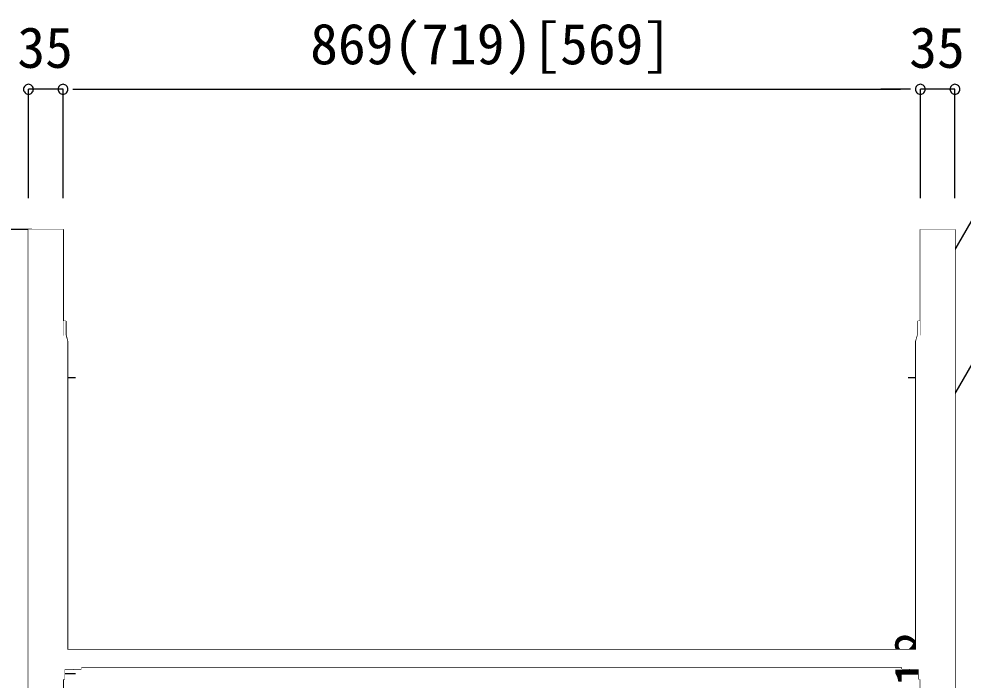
# Model space of a CAD drawing. Units: millimetres, scale not verified. Extents: x -4205 to 4205, y -2975 to 2975.
# Drawn here: x -3292 to -2335, y -212 to 458 of the extents above; entities that cross this region are included whole.
import ezdxf
from ezdxf.enums import TextEntityAlignment as Align

# ---------------------------------------------------------------- set-up
doc = ezdxf.new("R2010")
doc.units = ezdxf.units.MM
doc.header["$LTSCALE"] = 20
for name, color, linetype in [('0-0', 7, 'Continuous'), ('0-1', 3, 'Continuous'), ('0-2', 7, 'Continuous')]:
    doc.layers.add(name, color=color, linetype=linetype)
doc.styles.add('ＭＳ ゴシック', font='')
doc.styles.get('ＭＳ ゴシック').set_extended_font_data('MS Gothic')

msp = doc.modelspace()

# ---------------------------------------------------------------- linework, layer by layer
at = {"layer": '0-0'}
for p, q in [((-3259.52, 94.4), (-3234.52, 94.4)), ((-2390.52, 94.4), (-2365.52, 94.4)), ((-3259.52, -205.62), (-3234.52, -205.62)), ((-2390.52, -205.62), (-2365.52, -205.62))]:
    msp.add_line(p, q, dxfattribs=at)
for points in [[(-2085.11, 432.76), (-2222.53, 432.76), (-2358.23, 197.72)], [(-2085.11, 286.72), (-2222.53, 286.72), (-2358.23, 51.68)], [(-3248.52, -181.6), (-3248.52, -193.6), (-3242.52, -193.6), (-3242.52, -181.6)], [(-2382.52, -181.6), (-2382.52, -193.6), (-2376.52, -193.6), (-2376.52, -181.6)]]:
    msp.add_lwpolyline(points, dxfattribs=at)
for points in [[(-3282.02, 244.4), (-3281.02, 244.4), (-3281.02, -1755.6), (-3282.02, -1755.6)], [(-3281.02, 244.4), (-3248.02, 244.4), (-3248.02, -1755.6), (-3281.02, -1755.6)], [(-3248.02, 244.4), (-3247.02, 244.4), (-3247.02, -1755.6), (-3248.02, -1755.6)], [(-2378.02, 244.4), (-2377.02, 244.4), (-2377.02, -1755.6), (-2378.02, -1755.6)], [(-2377.02, 244.4), (-2344.02, 244.4), (-2344.02, -1755.6), (-2377.02, -1755.6)], [(-2344.02, 244.4), (-2343.02, 244.4), (-2343.02, -1755.6), (-2344.02, -1755.6)], [(-3262.52, 190.94), (-3265.56, 190.54), (-3267.99, 192.4), (-3268.39, 195.44), (-3266.52, 197.87), (-3263.49, 198.27), (-3261.06, 196.4), (-3260.66, 193.37)], [(-2358.52, 190.94), (-2361.56, 190.54), (-2363.99, 192.4), (-2364.39, 195.44), (-2362.52, 197.87), (-2359.49, 198.27), (-2357.06, 196.4), (-2356.66, 193.37)], [(-2357.13, 198.82), (-2358.23, 197.72), (-2357.83, 199.22)], [(-3246.77, 151.48), (-3244.27, 151.48), (-3244.27, 137.24), (-3242.52, 130.93), (-3242.52, -181.6), (-3248.52, -181.6), (-3248.52, 130.93), (-3246.77, 137.24)], [(-2380.77, 151.48), (-2378.27, 151.48), (-2378.27, 137.24), (-2376.52, 130.93), (-2376.52, -181.6), (-2382.52, -181.6), (-2382.52, 130.93), (-2380.77, 137.24)], [(-2357.13, 52.77), (-2358.23, 51.68), (-2357.83, 53.18)], [(-3262.52, -181.6), (-2362.52, -181.6), (-2362.52, -199.6), (-3262.52, -199.6)], [(-3250.02, -187.6), (-3241.02, -187.6), (-3241.02, -199.6), (-3250.02, -199.6)], [(-2384.02, -187.6), (-2375.02, -187.6), (-2375.02, -199.6), (-2384.02, -199.6)], [(-3254.52, -199.6), (-3236.52, -199.6), (-3236.52, -201.6), (-3254.52, -201.6)], [(-3228.52, -199.6), (-3247.02, -199.6), (-3247.02, -211.6), (-3245.42, -211.6), (-3245.42, -201.2), (-3228.52, -201.2)], [(-2396.52, -199.6), (-2378.02, -199.6), (-2378.02, -211.6), (-2379.62, -211.6), (-2379.62, -201.2), (-2396.52, -201.2)], [(-2388.52, -199.6), (-2370.52, -199.6), (-2370.52, -201.6), (-2388.52, -201.6)]]:
    msp.add_lwpolyline(points, close=True, dxfattribs=at)
at = {"layer": '0-0', "color": 5}
for points in [[(-2357.13, 198.82), (-2358.23, 197.72), (-2357.83, 199.22)], [(-2357.13, 52.77), (-2358.23, 51.68), (-2357.83, 53.18)]]:
    msp.add_solid(points, dxfattribs=at)
at = {"layer": '0-1'}
for p, q in [((-3282.02, 276.15), (-3282.02, 386.5)), ((-3247.02, 386.5), (-3282.02, 386.5)), ((-3247.02, 276.15), (-3247.02, 386.5)), ((-3247.02, 276.15), (-3247.02, 386.5)), ((-3227.02, 386.5), (-3207.03, 386.5)), ((-3227.02, 386.5), (-2398.02, 386.5)), ((-2398.02, 386.5), (-2418.02, 386.5)), ((-2378.02, 296.97), (-2378.02, 386.5)), ((-2378.02, 276.15), (-2378.02, 386.5)), ((-2343.02, 386.5), (-2378.02, 386.5)), ((-2343.02, 276.15), (-2343.02, 386.5)), ((-3278.77, 244.4), (-3370.38, 244.4))]:
    msp.add_line(p, q, dxfattribs=at)
at = {"layer": '0-2', "color": 3}
for p, q in [((-3237.02, 386.5), (-3227.02, 386.5)), ((-3237.02, 386.5), (-3227.02, 386.5)), ((-2388.02, 386.5), (-2398.02, 386.5)), ((-2388.02, 386.5), (-2398.02, 386.5))]:
    msp.add_line(p, q, dxfattribs=at)
at = {"layer": '0-2'}
for points in [[(-3287.02, 386.5), (-3286.93, 385.53), (-3286.64, 384.59), (-3286.18, 383.72), (-3285.56, 382.97), (-3284.8, 382.34), (-3283.94, 381.88), (-3283, 381.6), (-3282.02, 381.5), (-3281.05, 381.6), (-3280.11, 381.88), (-3279.25, 382.34), (-3278.49, 382.97), (-3277.87, 383.72), (-3277.4, 384.59), (-3277.12, 385.53), (-3277.02, 386.5), (-3277.12, 387.48), (-3277.4, 388.41), (-3277.87, 389.28), (-3278.49, 390.04), (-3279.25, 390.66), (-3280.11, 391.12), (-3281.05, 391.4), (-3282.02, 391.5), (-3283, 391.4), (-3283.94, 391.12), (-3284.8, 390.66), (-3285.56, 390.04), (-3286.18, 389.28), (-3286.64, 388.41), (-3286.93, 387.48)], [(-3242.02, 386.5), (-3242.12, 387.48), (-3242.4, 388.41), (-3242.87, 389.28), (-3243.49, 390.04), (-3244.25, 390.66), (-3245.11, 391.12), (-3246.05, 391.4), (-3247.02, 391.5), (-3248, 391.4), (-3248.94, 391.12), (-3249.8, 390.66), (-3250.56, 390.04), (-3251.18, 389.28), (-3251.64, 388.41), (-3251.93, 387.48), (-3252.02, 386.5), (-3251.93, 385.53), (-3251.64, 384.59), (-3251.18, 383.72), (-3250.56, 382.97), (-3249.8, 382.34), (-3248.94, 381.88), (-3248, 381.6), (-3247.02, 381.5), (-3246.05, 381.6), (-3245.11, 381.88), (-3244.25, 382.34), (-3243.49, 382.97), (-3242.87, 383.72), (-3242.4, 384.59), (-3242.12, 385.53)], [(-3242.02, 386.5), (-3242.12, 387.48), (-3242.4, 388.41), (-3242.87, 389.28), (-3243.49, 390.04), (-3244.25, 390.66), (-3245.11, 391.12), (-3246.05, 391.4), (-3247.02, 391.5), (-3248, 391.4), (-3248.94, 391.12), (-3249.8, 390.66), (-3250.56, 390.04), (-3251.18, 389.28), (-3251.64, 388.41), (-3251.93, 387.48), (-3252.02, 386.5), (-3251.93, 385.53), (-3251.64, 384.59), (-3251.18, 383.72), (-3250.56, 382.97), (-3249.8, 382.34), (-3248.94, 381.88), (-3248, 381.6), (-3247.02, 381.5), (-3246.05, 381.6), (-3245.11, 381.88), (-3244.25, 382.34), (-3243.49, 382.97), (-3242.87, 383.72), (-3242.4, 384.59), (-3242.12, 385.53)], [(-2383.02, 386.5), (-2382.93, 385.53), (-2382.64, 384.59), (-2382.18, 383.72), (-2381.56, 382.97), (-2380.8, 382.34), (-2379.94, 381.88), (-2379, 381.6), (-2378.02, 381.5), (-2377.05, 381.6), (-2376.11, 381.88), (-2375.25, 382.34), (-2374.49, 382.97), (-2373.87, 383.72), (-2373.4, 384.59), (-2373.12, 385.53), (-2373.02, 386.5), (-2373.12, 387.48), (-2373.4, 388.41), (-2373.87, 389.28), (-2374.49, 390.04), (-2375.25, 390.66), (-2376.11, 391.12), (-2377.05, 391.4), (-2378.02, 391.5), (-2379, 391.4), (-2379.94, 391.12), (-2380.8, 390.66), (-2381.56, 390.04), (-2382.18, 389.28), (-2382.64, 388.41), (-2382.93, 387.48)], [(-2383.02, 386.5), (-2382.93, 385.53), (-2382.64, 384.59), (-2382.18, 383.72), (-2381.56, 382.97), (-2380.8, 382.34), (-2379.94, 381.88), (-2379, 381.6), (-2378.02, 381.5), (-2377.05, 381.6), (-2376.11, 381.88), (-2375.25, 382.34), (-2374.49, 382.97), (-2373.87, 383.72), (-2373.4, 384.59), (-2373.12, 385.53), (-2373.02, 386.5), (-2373.12, 387.48), (-2373.4, 388.41), (-2373.87, 389.28), (-2374.49, 390.04), (-2375.25, 390.66), (-2376.11, 391.12), (-2377.05, 391.4), (-2378.02, 391.5), (-2379, 391.4), (-2379.94, 391.12), (-2380.8, 390.66), (-2381.56, 390.04), (-2382.18, 389.28), (-2382.64, 388.41), (-2382.93, 387.48)], [(-2338.02, 386.5), (-2338.12, 387.48), (-2338.4, 388.41), (-2338.87, 389.28), (-2339.49, 390.04), (-2340.25, 390.66), (-2341.11, 391.12), (-2342.05, 391.4), (-2343.02, 391.5), (-2344, 391.4), (-2344.94, 391.12), (-2345.8, 390.66), (-2346.56, 390.04), (-2347.18, 389.28), (-2347.64, 388.41), (-2347.93, 387.48), (-2348.02, 386.5), (-2347.93, 385.53), (-2347.64, 384.59), (-2347.18, 383.72), (-2346.56, 382.97), (-2345.8, 382.34), (-2344.94, 381.88), (-2344, 381.6), (-2343.02, 381.5), (-2342.05, 381.6), (-2341.11, 381.88), (-2340.25, 382.34), (-2339.49, 382.97), (-2338.87, 383.72), (-2338.4, 384.59), (-2338.12, 385.53)]]:
    msp.add_lwpolyline(points, close=True, dxfattribs=at)

# ---------------------------------------------------------------- texts
at = {"layer": '0-1', "color": 7, "style": 'ＭＳ ゴシック'}
for s, p in [('869(719)[569]', (-2996.53, 399.37)), ('35', (-3293.31, 395.76)), ('35', (-2389.31, 395.76))]:
    msp.add_text(s, height=41.38, dxfattribs=at).set_placement(p, align=Align.BOTTOM_LEFT)
msp.add_text('18', height=41.38, rotation=90, dxfattribs=at).set_placement((-2350.73, -219.38), align=Align.BOTTOM_LEFT)

# ---------------------------------------------------------------- next in the draw order: wipeouts: each hides what was drawn before it
for points in [[(-3282.02, -1755.6), (-3281.02, 244.4), (-3281.02, -1755.6), (-3281.02, -1755.6)], [(-2378.02, -1755.6), (-2377.02, 244.4), (-2377.02, -1755.6), (-2377.02, -1755.6)]]:
    msp.add_wipeout(points)

# ---------------------------------------------------------------- next in the draw order: wipeouts: each hides what was drawn before it
for points in [[(-3282.02, 244.4), (-3281.02, 244.4), (-3282.02, -1755.6), (-3282.02, -1755.6)], [(-2378.02, 244.4), (-2377.02, 244.4), (-2378.02, -1755.6), (-2378.02, -1755.6)]]:
    msp.add_wipeout(points)

# ---------------------------------------------------------------- next in the draw order: linework, layer by layer
at = {"layer": '0-0'}
for points in [[(-3282.02, 244.4), (-3281.02, 244.4), (-3281.02, 244.4)], [(-2378.02, 244.4), (-2377.02, 244.4), (-2377.02, 244.4)]]:
    msp.add_solid(points, dxfattribs=at)

# ---------------------------------------------------------------- next in the draw order: wipeouts: each hides what was drawn before it
for points in [[(-3281.02, -1755.6), (-3248.02, 244.4), (-3248.02, -1755.6), (-3248.02, -1755.6)], [(-2377.02, -1755.6), (-2344.02, 244.4), (-2344.02, -1755.6), (-2344.02, -1755.6)]]:
    msp.add_wipeout(points)

# ---------------------------------------------------------------- next in the draw order: wipeouts: each hides what was drawn before it
for points in [[(-3281.02, 244.4), (-3248.02, 244.4), (-3281.02, -1755.6), (-3281.02, -1755.6)], [(-2377.02, 244.4), (-2344.02, 244.4), (-2377.02, -1755.6), (-2377.02, -1755.6)]]:
    msp.add_wipeout(points)

# ---------------------------------------------------------------- next in the draw order: linework, layer by layer
for points in [[(-3281.02, 244.4), (-3248.02, 244.4), (-3248.02, 244.4)], [(-2377.02, 244.4), (-2344.02, 244.4), (-2344.02, 244.4)]]:
    msp.add_solid(points, dxfattribs=at)

# ---------------------------------------------------------------- next in the draw order: wipeouts: each hides what was drawn before it
for points in [[(-3262.52, 190.94), (-3261.06, 196.4), (-3260.66, 193.37), (-3260.66, 193.37)], [(-2358.52, 190.94), (-2357.06, 196.4), (-2356.66, 193.37), (-2356.66, 193.37)], [(-2379.62, -211.6), (-2378.02, -199.6), (-2378.02, -211.6), (-2378.02, -211.6)]]:
    msp.add_wipeout(points)

# ---------------------------------------------------------------- next in the draw order: wipeouts: each hides what was drawn before it
for points in [[(-3248.02, -1755.6), (-3247.02, 244.4), (-3247.02, -1755.6), (-3247.02, -1755.6)], [(-2344.02, -1755.6), (-2343.02, 244.4), (-2343.02, -1755.6), (-2343.02, -1755.6)], [(-3262.52, 190.94), (-3260.66, 193.37), (-3260.66, 193.37), (-3260.66, 193.37)], [(-2358.52, 190.94), (-2356.66, 193.37), (-2356.66, 193.37), (-2356.66, 193.37)], [(-2379.62, -201.2), (-2378.02, -199.6), (-2379.62, -211.6), (-2379.62, -211.6)]]:
    msp.add_wipeout(points)

# ---------------------------------------------------------------- next in the draw order: wipeouts: each hides what was drawn before it
for points in [[(-3248.02, 244.4), (-3247.02, 244.4), (-3248.02, -1755.6), (-3248.02, -1755.6)], [(-2344.02, 244.4), (-2343.02, 244.4), (-2344.02, -1755.6), (-2344.02, -1755.6)], [(-3263.49, 198.27), (-3261.06, 196.4), (-3262.52, 190.94), (-3262.52, 190.94)], [(-2359.49, 198.27), (-2357.06, 196.4), (-2358.52, 190.94), (-2358.52, 190.94)], [(-2396.52, -201.2), (-2378.02, -199.6), (-2379.62, -201.2), (-2379.62, -201.2)]]:
    msp.add_wipeout(points)

# ---------------------------------------------------------------- next in the draw order: linework, layer by layer
for points in [[(-3248.02, 244.4), (-3247.02, 244.4), (-3247.02, 244.4)], [(-2344.02, 244.4), (-2343.02, 244.4), (-2343.02, 244.4)]]:
    msp.add_solid(points, dxfattribs=at)

# ---------------------------------------------------------------- next in the draw order: wipeouts: each hides what was drawn before it
for points in [[(-3265.56, 190.54), (-3263.49, 198.27), (-3262.52, 190.94), (-3262.52, 190.94)], [(-2361.56, 190.54), (-2359.49, 198.27), (-2358.52, 190.94), (-2358.52, 190.94)], [(-2396.52, -199.6), (-2378.02, -199.6), (-2396.52, -201.2), (-2396.52, -201.2)]]:
    msp.add_wipeout(points)

# ---------------------------------------------------------------- next in the draw order: linework, layer by layer
msp.add_solid([(-2396.52, -199.6), (-2378.02, -199.6), (-2378.02, -199.6)], dxfattribs=at)

# ---------------------------------------------------------------- next in the draw order: wipeouts: each hides what was drawn before it
for points in [[(-3266.52, 197.87), (-3263.49, 198.27), (-3265.56, 190.54), (-3265.56, 190.54)], [(-2362.52, 197.87), (-2359.49, 198.27), (-2361.56, 190.54), (-2361.56, 190.54)]]:
    msp.add_wipeout(points)

# ---------------------------------------------------------------- next in the draw order: wipeouts: each hides what was drawn before it
for points in [[(-3267.99, 192.4), (-3266.52, 197.87), (-3265.56, 190.54), (-3265.56, 190.54)], [(-2363.99, 192.4), (-2362.52, 197.87), (-2361.56, 190.54), (-2361.56, 190.54)], [(-3262.52, -199.6), (-2362.52, -181.6), (-2362.52, -199.6), (-2362.52, -199.6)]]:
    msp.add_wipeout(points)

# ---------------------------------------------------------------- next in the draw order: wipeouts: each hides what was drawn before it
for points in [[(-3268.39, 195.44), (-3266.52, 197.87), (-3267.99, 192.4), (-3267.99, 192.4)], [(-2364.39, 195.44), (-2362.52, 197.87), (-2363.99, 192.4), (-2363.99, 192.4)], [(-3262.52, -181.6), (-2362.52, -181.6), (-3262.52, -199.6), (-3262.52, -199.6)]]:
    msp.add_wipeout(points)

# ---------------------------------------------------------------- next in the draw order: linework, layer by layer
for points in [[(-3262.52, -181.6), (-2362.52, -181.6), (-2362.52, -181.6)], [(-3228.52, -199.6), (-3228.52, -201.2), (-3228.52, -201.2)]]:
    msp.add_solid(points, dxfattribs=at)

# ---------------------------------------------------------------- next in the draw order: wipeouts: each hides what was drawn before it
msp.add_wipeout([(-2388.52, -201.6), (-2370.52, -199.6), (-2370.52, -201.6), (-2370.52, -201.6)])

# ---------------------------------------------------------------- next in the draw order: wipeouts: each hides what was drawn before it
for points in [[(-3244.27, 137.24), (-3242.52, 130.93), (-3242.52, -181.6), (-3242.52, -181.6)], [(-2378.27, 137.24), (-2376.52, 130.93), (-2376.52, -181.6), (-2376.52, -181.6)], [(-3245.42, -201.2), (-3228.52, -201.2), (-3228.52, -199.6), (-3228.52, -199.6)], [(-2388.52, -199.6), (-2370.52, -199.6), (-2388.52, -201.6), (-2388.52, -201.6)]]:
    msp.add_wipeout(points)

# ---------------------------------------------------------------- next in the draw order: linework, layer by layer
msp.add_solid([(-2388.52, -199.6), (-2370.52, -199.6), (-2370.52, -199.6)], dxfattribs=at)

# ---------------------------------------------------------------- next in the draw order: wipeouts: each hides what was drawn before it
for points in [[(-3246.77, 137.24), (-3244.27, 137.24), (-3242.52, -181.6), (-3242.52, -181.6)], [(-2380.77, 137.24), (-2378.27, 137.24), (-2376.52, -181.6), (-2376.52, -181.6)], [(-3247.02, -199.6), (-3245.42, -201.2), (-3228.52, -199.6), (-3228.52, -199.6)]]:
    msp.add_wipeout(points)

# ---------------------------------------------------------------- next in the draw order: wipeouts: each hides what was drawn before it
for points in [[(-3246.77, 137.24), (-3244.27, 151.48), (-3244.27, 137.24), (-3244.27, 137.24)], [(-2380.77, 137.24), (-2378.27, 151.48), (-2378.27, 137.24), (-2378.27, 137.24)], [(-3247.02, -211.6), (-3245.42, -211.6), (-3245.42, -201.2), (-3245.42, -201.2)]]:
    msp.add_wipeout(points)

# ---------------------------------------------------------------- next in the draw order: wipeouts: each hides what was drawn before it
for points in [[(-3246.77, 151.48), (-3244.27, 151.48), (-3246.77, 137.24), (-3246.77, 137.24)], [(-2380.77, 151.48), (-2378.27, 151.48), (-2380.77, 137.24), (-2380.77, 137.24)], [(-3247.02, -199.6), (-3247.02, -211.6), (-3245.42, -201.2), (-3245.42, -201.2)]]:
    msp.add_wipeout(points)

# ---------------------------------------------------------------- next in the draw order: linework, layer by layer
for points in [[(-3246.77, 151.48), (-3246.77, 137.24), (-3246.77, 137.24)], [(-2380.77, 151.48), (-2380.77, 137.24), (-2380.77, 137.24)]]:
    msp.add_solid(points, dxfattribs=at)

# ---------------------------------------------------------------- next in the draw order: wipeouts: each hides what was drawn before it
msp.add_wipeout([(-3254.52, -201.6), (-3236.52, -199.6), (-3236.52, -201.6), (-3236.52, -201.6)])

# ---------------------------------------------------------------- next in the draw order: wipeouts: each hides what was drawn before it
for points in [[(-3248.52, -181.6), (-3246.77, 137.24), (-3242.52, -181.6), (-3242.52, -181.6)], [(-2382.52, -181.6), (-2380.77, 137.24), (-2376.52, -181.6), (-2376.52, -181.6)], [(-3254.52, -199.6), (-3236.52, -199.6), (-3254.52, -201.6), (-3254.52, -201.6)]]:
    msp.add_wipeout(points)

# ---------------------------------------------------------------- next in the draw order: linework, layer by layer
msp.add_solid([(-3254.52, -199.6), (-3236.52, -199.6), (-3236.52, -199.6)], dxfattribs=at)

# ---------------------------------------------------------------- next in the draw order: wipeouts: each hides what was drawn before it
for points in [[(-3248.52, 130.93), (-3246.77, 137.24), (-3248.52, -181.6), (-3248.52, -181.6)], [(-2382.52, 130.93), (-2380.77, 137.24), (-2382.52, -181.6), (-2382.52, -181.6)]]:
    msp.add_wipeout(points)

doc.saveas('drawing.dxf')
